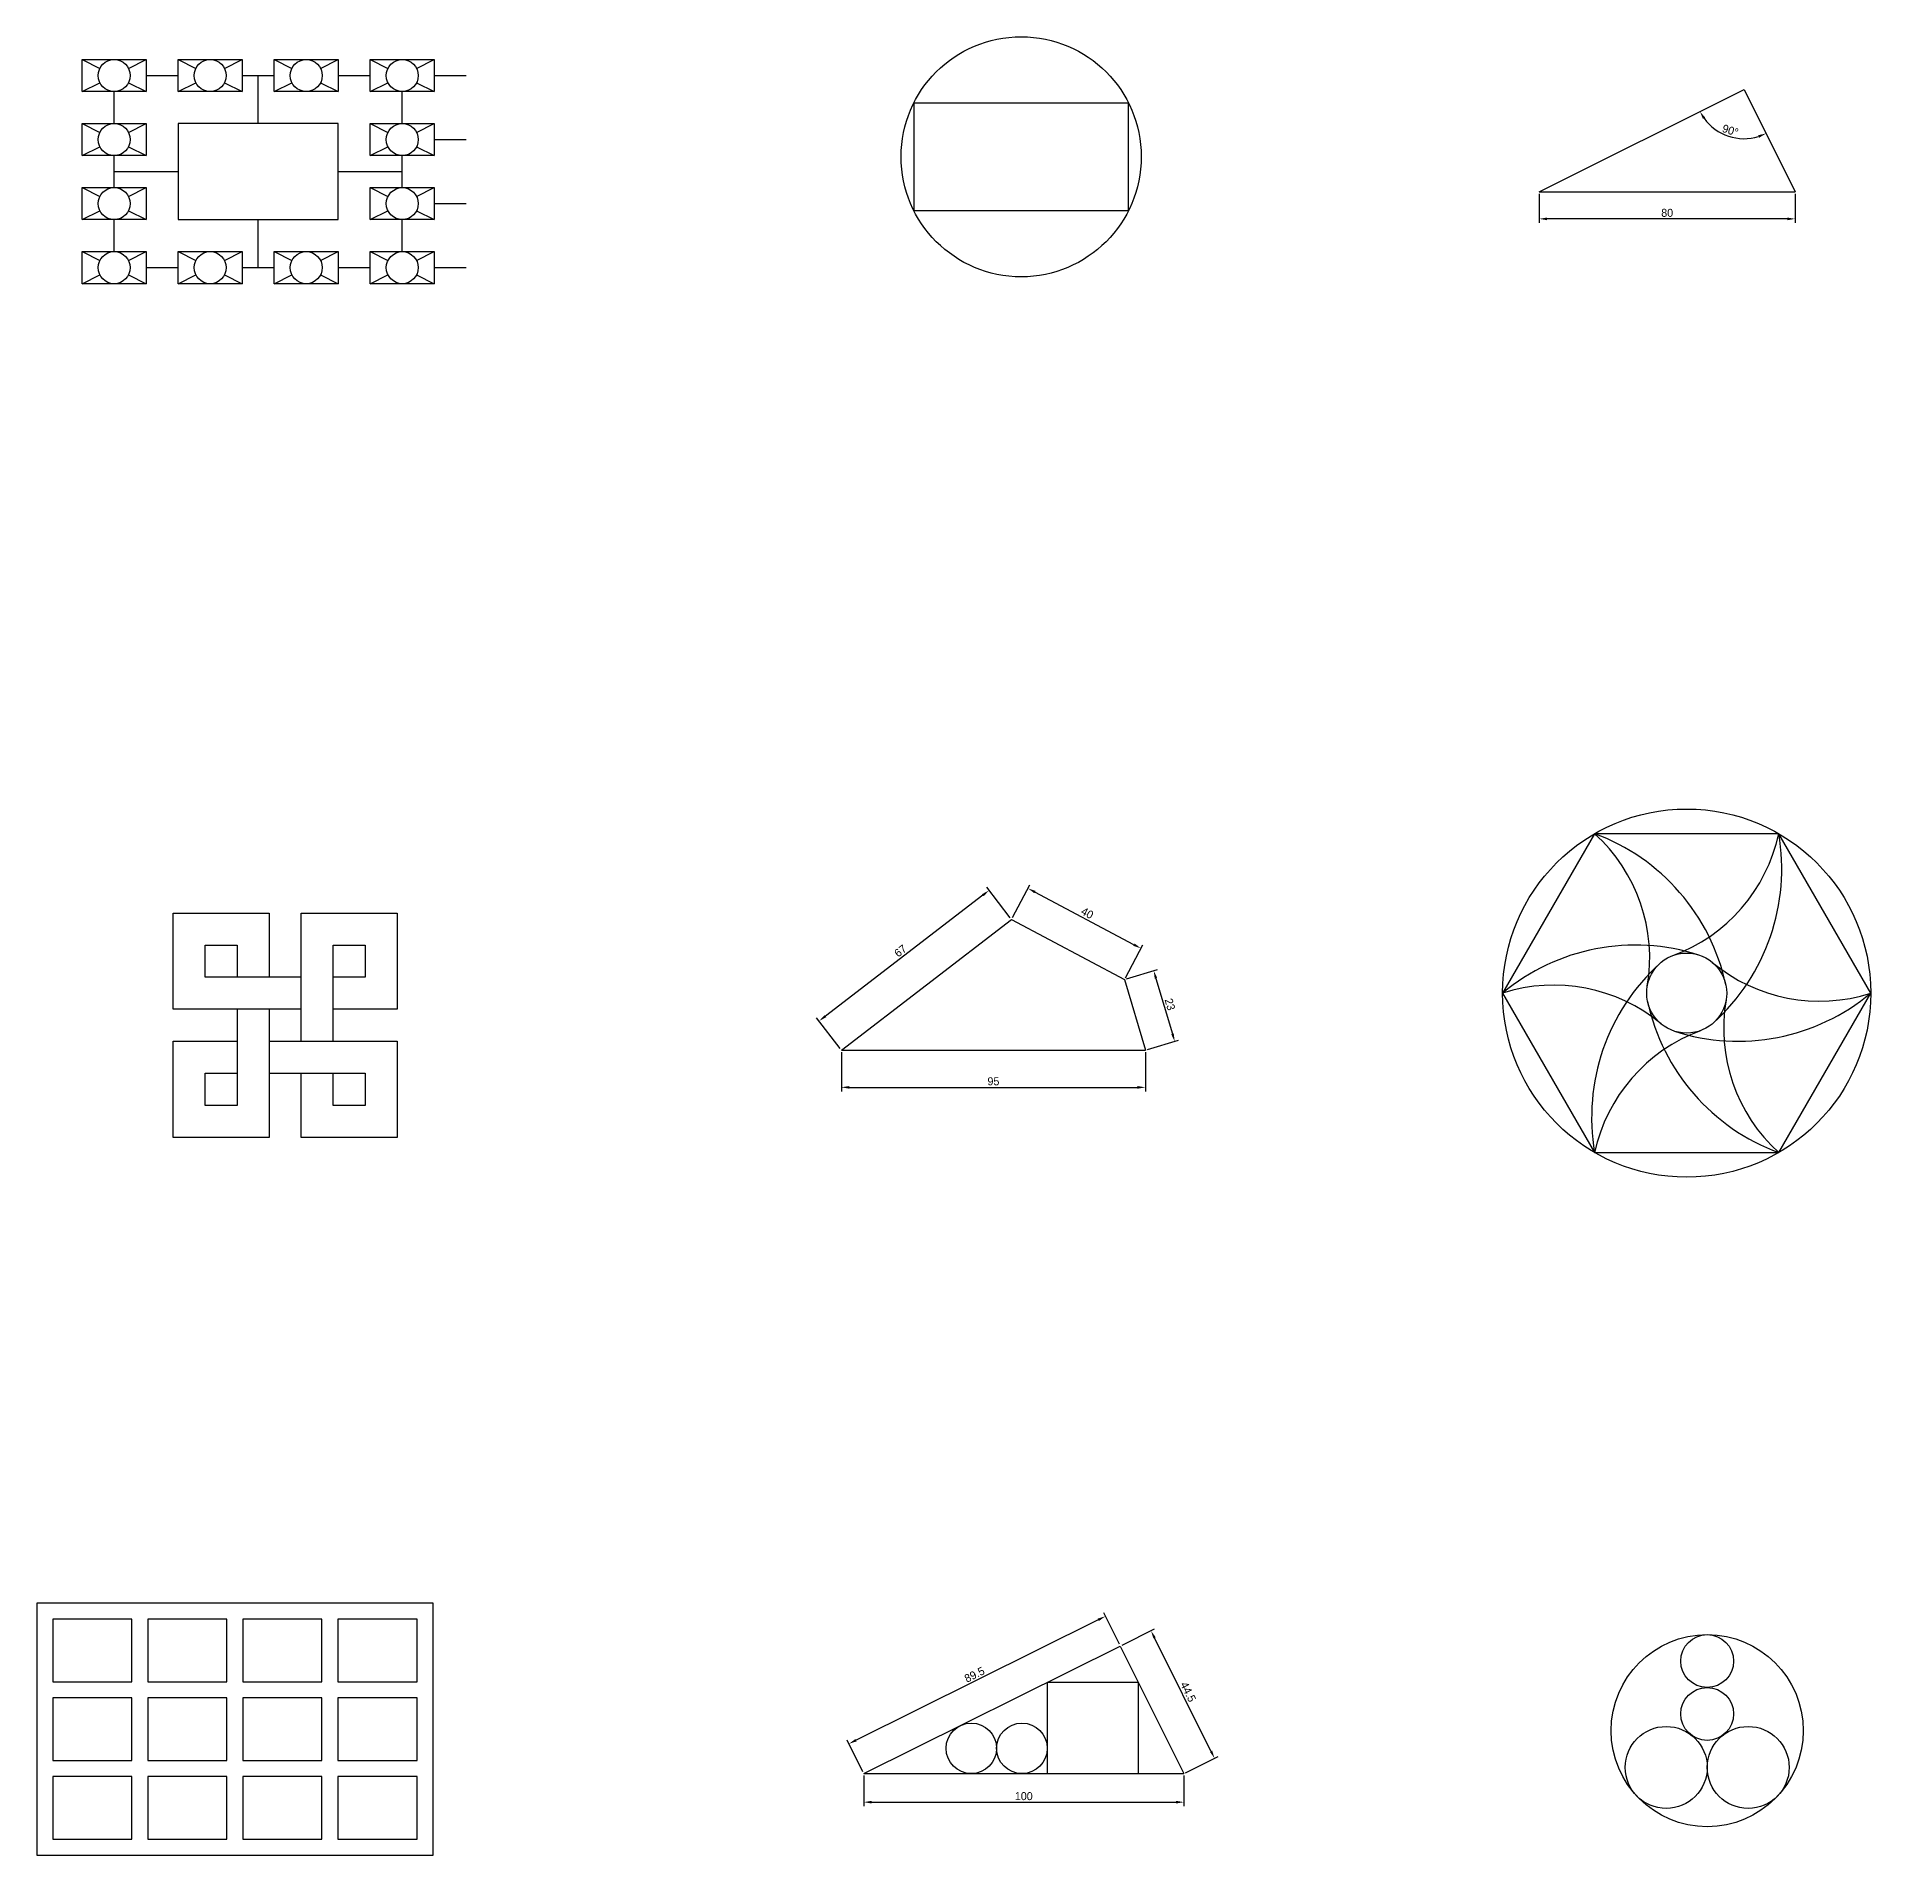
# Model space of a CAD drawing. Header units: millimetres. Extents: x 62 to 1416, y 202 to 786.
# Drawn here: x 843 to 1416, y 205 to 773 of the extents above; entities that cross this region are included whole.
import ezdxf

# ---------------------------------------------------------------- set-up
doc = ezdxf.new("R2010")
doc.units = ezdxf.units.MM
doc.header["$PDMODE"] = 3
doc.dimstyles.new('ISO-25', dxfattribs={"dimtxt": 2.5, "dimasz": 2.5, "dimexe": 1.25, "dimexo": 0.625, "dimtad": 1, "dimtoh": 1, "dimdsep": 46, "dimtxsty": 'Standard', "dimcen": 2.5, "dimadec": 0, "dimazin": 0, "dimtfac": 1, "dimtofl": 0, "dimtmove": 0, "dimatfit": 3, "dimfxl": 1, "dimarcsym": 0})

# ---------------------------------------------------------------- blocks, each defined once
blk = doc.blocks.new('*U20')
for p, q in [((5, 20), (5, -10)), ((15, 20), (15, -20)), ((-15, -20), (-15, 10)), ((-15, 10), (5, 10)), ((-5, -10), (-5, 0)), ((-5, 0), (5, 0)), ((5, -10), (-5, -10)), ((15, -20), (-15, -20))]:
    blk.add_line(p, q)
blk = doc.blocks.new('*U21')
at = {"color": 0, "linetype": 'ByBlock', "lineweight": -2, "transparency": 16777216}
for p, rotation in [((665.22, 2713.47), 270), ((700.22, 2708.47), 180), ((695.22, 2673.47), 89.99999999999997)]:
    blk.add_blockref('*U20', p, dxfattribs=dict(at, rotation=rotation))
blk.add_blockref('*U20', (660.22, 2678.47), dxfattribs=at)
blk = doc.blocks.new('*U24')
blk.add_lwpolyline([(-12.35, -9.8), (12.35, -9.8), (12.35, 9.8), (-12.35, 9.8)], close=True)
blk = doc.blocks.new('*U25')
at = {"color": 0, "linetype": 'ByBlock', "lineweight": -2, "transparency": 16777216}
for p in [(0, 49.2), (29.7, 49.2), (59.4, 49.2), (89.1, 49.2), (0, 24.6), (29.7, 24.6), (59.4, 24.6), (89.1, 24.6), (0, 0), (29.7, 0), (59.4, 0), (89.1, 0)]:
    blk.add_blockref('*U24', p, dxfattribs=at)
blk = doc.blocks.new('*D42')
at = {"color": 0, "lineweight": -2, "transparency": 16777216}
for p, q in [((1094.27, 456.13), (1094.27, 443.86)), ((1189.27, 456.13), (1189.27, 443.86)), ((1096.77, 445.11), (1186.77, 445.11))]:
    blk.add_line(p, q, dxfattribs=at)
at = {"color": 0, "transparency": 16777216}
for points in [[(1096.77, 445.52), (1096.77, 444.69), (1094.27, 445.11)], [(1186.77, 445.52), (1186.77, 444.69), (1189.27, 445.11)]]:
    blk.add_solid(points, dxfattribs=at)
at = {"layer": 'Defpoints', "color": 0, "transparency": 16777216}
for p in [(1094.27, 456.76), (1189.27, 456.76), (1189.27, 445.11)]:
    blk.add_point(p, dxfattribs=at)
at = {"color": 0, "transparency": 16777216, "insert": (1141.77, 446.98), "char_height": 2.5, "attachment_point": 5}
blk.add_mtext('95', dxfattribs=at)
blk = doc.blocks.new('*D43')
at = {"color": 0, "lineweight": -2, "transparency": 16777216}
for p, q in [((1138.45, 505.12), (1089.29, 467.34)), ((1147.01, 498.08), (1139.67, 507.63)), ((1093.89, 457.25), (1086.55, 466.81))]:
    blk.add_line(p, q, dxfattribs=at)
at = {"color": 0, "transparency": 16777216}
for points in [[(1138.2, 505.45), (1138.7, 504.79), (1140.43, 506.64)], [(1089.04, 467.67), (1089.54, 467.01), (1087.31, 465.82)]]:
    blk.add_solid(points, dxfattribs=at)
at = {"layer": 'Defpoints', "color": 0, "transparency": 16777216}
for p in [(1147.39, 497.58), (1087.31, 465.82), (1094.27, 456.76)]:
    blk.add_point(p, dxfattribs=at)
at = {"color": 0, "transparency": 16777216, "insert": (1112.73, 487.72), "char_height": 2.5, "attachment_point": 5, "rotation": 37.54054}
blk.add_mtext('67', dxfattribs=at)
blk = doc.blocks.new('*D44')
at = {"color": 0, "lineweight": -2, "transparency": 16777216}
for p, q in [((1147.69, 498.13), (1153.13, 508.38)), ((1185.66, 489.67), (1154.75, 506.1)), ((1183.01, 479.36), (1188.45, 489.6))]:
    blk.add_line(p, q, dxfattribs=at)
at = {"color": 0, "transparency": 16777216}
for points in [[(1154.95, 506.47), (1154.56, 505.73), (1152.55, 507.27)], [(1185.85, 490.04), (1185.46, 489.3), (1187.87, 488.5)]]:
    blk.add_solid(points, dxfattribs=at)
at = {"layer": 'Defpoints', "color": 0, "transparency": 16777216}
for p in [(1152.55, 507.27), (1147.39, 497.58), (1182.71, 478.8)]:
    blk.add_point(p, dxfattribs=at)
at = {"color": 0, "transparency": 16777216, "insert": (1171.09, 499.54), "char_height": 2.5, "attachment_point": 5, "rotation": 332}
blk.add_mtext('40', dxfattribs=at)
blk = doc.blocks.new('*D45')
at = {"color": 0, "lineweight": -2, "transparency": 16777216}
for p, q in [((1183.31, 478.98), (1193.04, 481.87)), ((1192.55, 479.12), (1197.68, 461.87)), ((1189.87, 456.94), (1199.59, 459.83))]:
    blk.add_line(p, q, dxfattribs=at)
at = {"color": 0, "transparency": 16777216}
for points in [[(1192.95, 479.24), (1192.15, 479), (1191.84, 481.52)], [(1198.08, 461.99), (1197.28, 461.75), (1198.4, 459.47)]]:
    blk.add_solid(points, dxfattribs=at)
at = {"layer": 'Defpoints', "color": 0, "transparency": 16777216}
for p in [(1182.71, 478.8), (1198.4, 459.47), (1189.27, 456.76)]:
    blk.add_point(p, dxfattribs=at)
at = {"color": 0, "transparency": 16777216, "insert": (1196.91, 471.03), "char_height": 2.5, "attachment_point": 5, "rotation": 286.56221}
blk.add_mtext('23', dxfattribs=at)
blk = doc.blocks.new('*D46')
at = {"color": 0, "lineweight": -2, "transparency": 16777216}
for p, q in [((1312.23, 724.2), (1312.23, 715.12)), ((1392.23, 724.2), (1392.23, 715.12)), ((1389.73, 716.37), (1314.73, 716.37))]:
    blk.add_line(p, q, dxfattribs=at)
at = {"color": 0, "transparency": 16777216}
for points in [[(1314.73, 716.79), (1314.73, 715.95), (1312.23, 716.37)], [(1389.73, 716.79), (1389.73, 715.95), (1392.23, 716.37)]]:
    blk.add_solid(points, dxfattribs=at)
at = {"layer": 'Defpoints', "color": 0, "transparency": 16777216}
for p in [(1312.23, 724.83), (1392.23, 724.83), (1312.23, 716.37)]:
    blk.add_point(p, dxfattribs=at)
at = {"color": 0, "transparency": 16777216, "insert": (1352.23, 718.24), "char_height": 2.5, "attachment_point": 5}
blk.add_mtext('80', dxfattribs=at)
blk = doc.blocks.new('*D47')
at = {"color": 0, "lineweight": -2, "transparency": 16777216}
blk.add_arc((1376.23, 756.83), 15.41, 215.87096, 287.25914, dxfattribs=at)
at = {"color": 0, "transparency": 16777216}
for points in [[(1363.39, 747.58), (1364.1, 748.01), (1362.45, 749.93)], [(1380.65, 742.5), (1380.96, 741.72), (1383.12, 743.04)]]:
    blk.add_solid(points, dxfattribs=at)
at = {"layer": 'Defpoints', "color": 0, "transparency": 16777216}
for p in [(1376.23, 756.83), (1376.23, 756.83), (1367.74, 743.97), (1312.23, 724.83), (1392.23, 724.83)]:
    blk.add_point(p, dxfattribs=at)
at = {"color": 0, "transparency": 16777216, "insert": (1371.95, 743.99), "char_height": 2.5, "attachment_point": 5, "rotation": 341.56505}
blk.add_mtext('90°', dxfattribs=at)
blk = doc.blocks.new('*U39')
for centre, radius, start, end in [((-35.07, 40.56), 52.31, 290.20574, 347.83307), ((-47.8, 18.51), 64.81, 312.16693, 9.79426)]:
    blk.add_arc(centre, radius, start, end)
blk = doc.blocks.new('*U41')
at = {"color": 0, "linetype": 'ByBlock', "lineweight": -2, "transparency": 16777216}
for p, rotation in [((205.36, 394.9), 59.99999999999997), ((192.67, 374.64), 120), ((240.46, 372.93), 299.9999999999999), ((203.88, 353.52), 180), ((227.77, 352.66), 239.9999999999999)]:
    blk.add_blockref('*U39', p, dxfattribs=dict(at, rotation=rotation))
blk.add_blockref('*U39', (229.25, 394.05), dxfattribs=at)
blk = doc.blocks.new('*D48')
at = {"color": 0, "lineweight": -2, "transparency": 16777216}
for p, q in [((1181.96, 270.87), (1192.11, 275.93)), ((1209.73, 237.78), (1192.11, 273.13)), ((1201.81, 231.04), (1211.96, 236.1))]:
    blk.add_line(p, q, dxfattribs=at)
at = {"color": 0, "transparency": 16777216}
for points in [[(1192.48, 273.32), (1191.74, 272.95), (1190.99, 275.37)], [(1210.1, 237.97), (1209.36, 237.6), (1210.84, 235.54)]]:
    blk.add_solid(points, dxfattribs=at)
at = {"layer": 'Defpoints', "color": 0, "transparency": 16777216}
for p in [(1190.99, 275.37), (1181.4, 270.59), (1201.25, 230.76)]:
    blk.add_point(p, dxfattribs=at)
at = {"color": 0, "transparency": 16777216, "insert": (1202.6, 256.29), "char_height": 2.5, "attachment_point": 5, "rotation": 296.49165}
blk.add_mtext('44.5', dxfattribs=at)
blk = doc.blocks.new('*D49')
at = {"color": 0, "lineweight": -2, "transparency": 16777216}
for p, q in [((1181.12, 271.15), (1176.21, 281.02)), ((1174.53, 278.79), (1098.85, 241.19)), ((1100.97, 231.32), (1096.06, 241.2))]:
    blk.add_line(p, q, dxfattribs=at)
at = {"color": 0, "transparency": 16777216}
for points in [[(1174.34, 279.17), (1174.71, 278.42), (1176.77, 279.91)], [(1098.67, 241.56), (1099.04, 240.82), (1096.62, 240.08)]]:
    blk.add_solid(points, dxfattribs=at)
at = {"layer": 'Defpoints', "color": 0, "transparency": 16777216}
for p in [(1181.4, 270.59), (1096.62, 240.08), (1101.25, 230.76)]:
    blk.add_point(p, dxfattribs=at)
at = {"color": 0, "transparency": 16777216, "insert": (1135.86, 261.67), "char_height": 2.5, "attachment_point": 5, "rotation": 26.42332}
blk.add_mtext('89.5', dxfattribs=at)
blk = doc.blocks.new('*D50')
at = {"color": 0, "lineweight": -2, "transparency": 16777216}
for p, q in [((1101.25, 230.14), (1101.25, 220.59)), ((1201.25, 230.14), (1201.25, 220.59)), ((1103.75, 221.84), (1198.75, 221.84))]:
    blk.add_line(p, q, dxfattribs=at)
at = {"color": 0, "transparency": 16777216}
for points in [[(1103.75, 222.26), (1103.75, 221.42), (1101.25, 221.84)], [(1198.75, 222.26), (1198.75, 221.42), (1201.25, 221.84)]]:
    blk.add_solid(points, dxfattribs=at)
at = {"layer": 'Defpoints', "color": 0, "transparency": 16777216}
for p in [(1101.25, 230.76), (1201.25, 230.76), (1201.25, 221.84)]:
    blk.add_point(p, dxfattribs=at)
at = {"color": 0, "transparency": 16777216, "insert": (1151.25, 223.71), "char_height": 2.5, "attachment_point": 5}
blk.add_mtext('100', dxfattribs=at)

msp = doc.modelspace()

# ---------------------------------------------------------------- linework, layer by layer
for p, q in [((857.124, 766.13), (862.652, 763.366)), ((871.597, 763.366), (877.124, 766.13)), ((887.124, 766.13), (892.652, 763.366)), ((901.597, 763.366), (907.124, 766.13)), ((917.124, 766.13), (922.652, 763.366)), ((931.597, 763.366), (937.124, 766.13)), ((947.124, 766.13), (952.652, 763.366)), ((961.597, 763.366), (967.124, 766.13)), ((857.124, 756.13), (862.652, 758.894)), ((871.597, 758.894), (877.124, 756.13)), ((877.124, 761.13), (887.124, 761.13)), ((887.124, 756.13), (892.652, 758.894)), ((901.597, 758.894), (907.124, 756.13)), ((907.124, 761.13), (917.124, 761.13)), ((912.124, 746.13), (912.124, 761.13)), ((917.124, 756.13), (922.652, 758.894)), ((931.597, 758.894), (937.124, 756.13)), ((937.124, 761.13), (947.124, 761.13)), ((947.124, 756.13), (952.652, 758.894)), ((961.597, 758.894), (967.124, 756.13)), ((967.124, 761.13), (977.124, 761.13)), ((867.124, 746.13), (867.124, 756.13)), ((957.124, 746.13), (957.124, 756.13)), ((1312.23, 724.826), (1376.23, 756.826)), ((1376.23, 756.826), (1392.23, 724.826)), ((857.124, 746.13), (862.652, 743.366)), ((871.597, 743.366), (877.124, 746.13)), ((947.124, 746.13), (952.652, 743.366)), ((961.597, 743.366), (967.124, 746.13)), ((967.124, 741.13), (977.124, 741.13)), ((857.124, 736.13), (862.652, 738.894)), ((867.124, 726.13), (867.124, 736.13)), ((871.597, 738.894), (877.124, 736.13)), ((947.124, 736.13), (952.652, 738.894)), ((957.124, 726.13), (957.124, 736.13)), ((961.597, 738.894), (967.124, 736.13)), ((867.124, 731.13), (887.124, 731.13)), ((937.124, 731.13), (957.124, 731.13)), ((857.124, 726.13), (862.652, 723.366)), ((871.597, 723.366), (877.124, 726.13)), ((947.124, 726.13), (952.652, 723.366)), ((961.597, 723.366), (967.124, 726.13)), ((1312.23, 724.826), (1392.23, 724.826)), ((857.124, 716.13), (862.652, 718.894)), ((871.597, 718.894), (877.124, 716.13)), ((947.124, 716.13), (952.652, 718.894)), ((961.597, 718.894), (967.124, 716.13)), ((967.124, 721.13), (977.124, 721.13)), ((867.124, 706.13), (867.124, 716.13)), ((912.124, 701.13), (912.124, 716.13)), ((957.124, 706.13), (957.124, 716.13)), ((857.124, 706.13), (862.652, 703.366)), ((871.597, 703.366), (877.124, 706.13)), ((887.124, 706.13), (892.652, 703.366)), ((901.597, 703.366), (907.124, 706.13)), ((917.124, 706.13), (922.652, 703.366)), ((931.597, 703.366), (937.124, 706.13)), ((947.124, 706.13), (952.652, 703.366)), ((961.597, 703.366), (967.124, 706.13)), ((877.124, 701.13), (887.124, 701.13)), ((907.124, 701.13), (917.124, 701.13)), ((937.124, 701.13), (947.124, 701.13)), ((967.124, 701.13), (977.124, 701.13)), ((857.124, 696.13), (862.652, 698.894)), ((871.597, 698.894), (877.124, 696.13)), ((887.124, 696.13), (892.652, 698.894)), ((901.597, 698.894), (907.124, 696.13)), ((917.124, 696.13), (922.652, 698.894)), ((931.597, 698.894), (937.124, 696.13)), ((947.124, 696.13), (952.652, 698.894)), ((961.597, 698.894), (967.124, 696.13)), ((1094.268, 456.758), (1147.394, 497.582)), ((1147.394, 497.582), (1182.712, 478.803)), ((1182.712, 478.803), (1189.268, 456.758)), ((1094.268, 456.758), (1189.268, 456.758)), ((1101.246, 230.76), (1181.396, 270.588)), ((1181.396, 270.588), (1201.246, 230.76)), ((1101.246, 230.76), (1201.246, 230.76))]:
    msp.add_line(p, q)
for points in [[(857.124, 766.13), (877.124, 766.13), (877.124, 756.13), (857.124, 756.13)], [(887.124, 766.13), (907.124, 766.13), (907.124, 756.13), (887.124, 756.13)], [(917.124, 766.13), (937.124, 766.13), (937.124, 756.13), (917.124, 756.13)], [(947.124, 766.13), (967.124, 766.13), (967.124, 756.13), (947.124, 756.13)], [(1116.899, 718.996), (1183.981, 718.996), (1183.981, 752.537), (1116.899, 752.537)], [(857.124, 746.13), (877.124, 746.13), (877.124, 736.13), (857.124, 736.13)], [(887.124, 716.13), (937.124, 716.13), (937.124, 746.13), (887.124, 746.13)], [(947.124, 746.13), (967.124, 746.13), (967.124, 736.13), (947.124, 736.13)], [(857.124, 726.13), (877.124, 726.13), (877.124, 716.13), (857.124, 716.13)], [(947.124, 726.13), (967.124, 726.13), (967.124, 716.13), (947.124, 716.13)], [(857.124, 706.13), (877.124, 706.13), (877.124, 696.13), (857.124, 696.13)], [(887.124, 706.13), (907.124, 706.13), (907.124, 696.13), (887.124, 696.13)], [(917.124, 706.13), (937.124, 706.13), (937.124, 696.13), (917.124, 696.13)], [(947.124, 706.13), (967.124, 706.13), (967.124, 696.13), (947.124, 696.13)], [(1300.825, 474.539), (1329.575, 424.743), (1387.075, 424.743), (1415.825, 474.539), (1387.075, 524.336), (1329.575, 524.336)], [(842.925, 205.248), (966.725, 205.248), (966.725, 284.048), (842.925, 284.048)], [(1187.049, 259.245), (1158.569, 259.245), (1158.569, 230.766), (1187.049, 230.766)]]:
    msp.add_lwpolyline(points, close=True)
for centre, radius in [((1150.44, 735.766), 37.5), ((867.124, 761.13), 5), ((897.124, 761.13), 5), ((927.124, 761.13), 5), ((957.124, 761.13), 5), ((867.124, 741.13), 5), ((957.124, 741.13), 5), ((867.124, 721.13), 5), ((957.124, 721.13), 5), ((867.124, 701.13), 5), ((897.124, 701.13), 5), ((927.124, 701.13), 5), ((957.124, 701.13), 5), ((1358.325, 474.539), 57.5), ((1358.325, 474.539), 12.5), ((1364.733, 244.166), 30), ((1364.733, 265.909), 8.257), ((1364.733, 249.396), 8.257), ((1134.881, 238.657), 7.896), ((1150.673, 238.657), 7.896), ((1351.933, 232.677), 12.8), ((1377.533, 232.677), 12.8)]:
    msp.add_circle(centre, radius)

# ---------------------------------------------------------------- block references
for name, p in [('*U41', (1141.76, 100.757)), ('*U21', (240.293, -2228.981)), ('*U25', (860.275, 220.048))]:
    msp.add_blockref(name, p)

# ---------------------------------------------------------------- dimensions: what is measured, and where the dimension line sits
dim = msp.add_angular_dim_2l(base=(1367.74, 743.967), line1=((1376.23, 756.826), (1392.23, 724.826)), line2=((1312.23, 724.826), (1376.23, 756.826)), dimstyle='ISO-25')
dim.commit()
dim.dimension.update_dxf_attribs({"geometry": '*D47', "text_midpoint": (1371.951, 743.987)})
for base, p1, p2, picture, middle in [((1312.23, 716.37), (1392.23, 724.826), (1312.23, 724.826), '*D46', (1352.23, 718.245)), ((1189.268, 445.106), (1094.268, 456.758), (1189.268, 456.758), '*D42', (1141.768, 446.981))]:
    dim = msp.add_linear_dim(base=base, p1=p1, p2=p2, dimstyle='ISO-25')
    dim.commit()
    dim.dimension.update_dxf_attribs({"geometry": picture, "text_midpoint": middle})
for p1, p2, distance, picture, middle in [((1147.394, 497.582), (1094.268, 456.758), -11.424, '*D43', (1112.728, 487.715)), ((1182.712, 478.803), (1147.394, 497.582), -10.977, '*D44', (1171.087, 499.541)), ((1182.712, 478.803), (1189.268, 456.758), 9.522, '*D45', (1196.914, 471.029)), ((1181.396, 270.588), (1101.246, 230.76), -10.405, '*D49', (1135.856, 261.671)), ((1201.246, 230.76), (1181.396, 270.588), -10.725, '*D48', (1202.598, 256.295)), ((1101.246, 230.76), (1201.246, 230.76), -8.921, '*D50', (1151.246, 223.714))]:
    dim = msp.add_aligned_dim(p1=p1, p2=p2, distance=distance, dimstyle='ISO-25')
    dim.commit()
    dim.dimension.update_dxf_attribs({"geometry": picture, "text_midpoint": middle})

doc.saveas('drawing.dxf')
